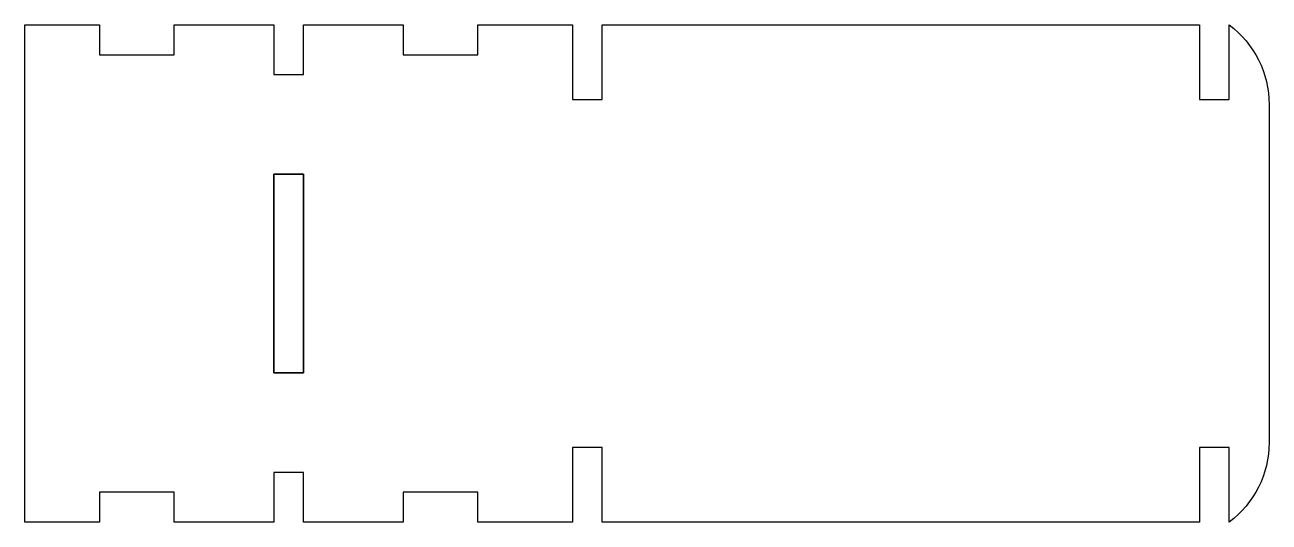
# Model space of a CAD drawing. Header units: millimetres. Extents: x -290 to -40, y -50 to 50.
import ezdxf

# ---------------------------------------------------------------- set-up
doc = ezdxf.new("R2010")
doc.units = ezdxf.units.MM
doc.layers.get('0').update_dxf_attribs({"linetype": 'CONTINUOUS'})

msp = doc.modelspace()

# ---------------------------------------------------------------- linework, layer by layer
msp.add_lwpolyline([(-48, 50, -0.236068), (-40, 34), (-40, -34, -0.236068), (-48, -50), (-48, -35), (-54, -35), (-54, -50), (-174, -50), (-174, -35), (-180, -35), (-180, -50), (-199, -50), (-199, -44), (-214, -44), (-214, -50), (-234, -50), (-234, -40), (-240, -40), (-240, -50), (-260, -50), (-260, -44), (-275, -44), (-275, -50), (-290, -50), (-290, 50), (-275, 50), (-275, 44), (-260, 44), (-260, 50), (-240, 50), (-240, 40), (-234, 40), (-234, 50), (-214, 50), (-214, 44), (-199, 44), (-199, 50), (-180, 50), (-180, 35), (-174, 35), (-174, 50), (-54, 50), (-54, 35), (-48, 35)], format="xyb", close=True)
msp.add_lwpolyline([(-48, 50, -0.236068), (-40, 34), (-40, -34, -0.236068), (-48, -50), (-48, -35), (-54, -35), (-54, -50), (-174, -50), (-174, -35), (-180, -35), (-180, -50), (-199, -50), (-199, -44), (-214, -44), (-214, -50), (-234, -50), (-234, -40), (-240, -40), (-240, -50), (-260, -50), (-260, -44), (-275, -44), (-275, -50), (-290, -50), (-290, 50), (-275, 50), (-275, 44), (-260, 44), (-260, 50), (-240, 50), (-240, 40), (-234, 40), (-234, 50), (-214, 50), (-214, 44), (-199, 44), (-199, 50), (-180, 50), (-180, 35), (-174, 35), (-174, 50), (-54, 50), (-54, 35), (-48, 35)], format="xyb", close=True)
for points in [[(-234, -20), (-234, 20), (-240, 20), (-240, -20)], [(-234, 20), (-234, -20), (-240, -20), (-240, 20)]]:
    msp.add_lwpolyline(points, close=True)

doc.saveas('drawing.dxf')
